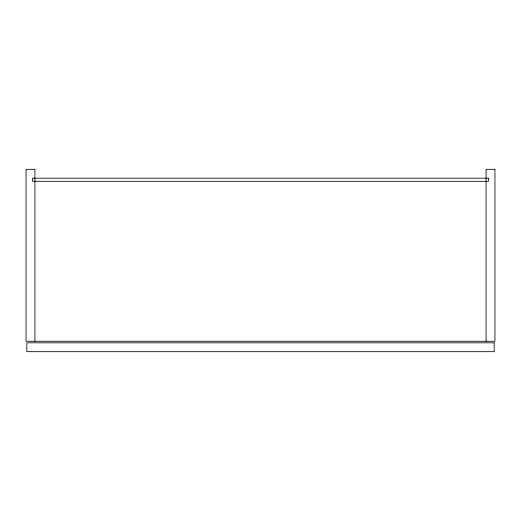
<?xml version="1.0" encoding="UTF-8"?>
<svg xmlns="http://www.w3.org/2000/svg" width="521" height="521" viewBox="0 0 521 521"><rect width="100%" height="100%" fill="white"/><g stroke="black" fill="none" stroke-linecap="round" stroke-linejoin="round"><path stroke-width="0.78" d="M486.093 341.255L486.093 169.325L494.95 169.325L494.95 341.255L26.05 341.255L26.05 169.325L34.907 169.325L34.907 341.255M488.438 178.182L32.562 178.182L32.562 181.308L488.438 181.308L488.438 178.182M494.168 342.818L26.832 342.818L26.832 351.675L494.168 351.675L494.168 342.818"/></g></svg>
